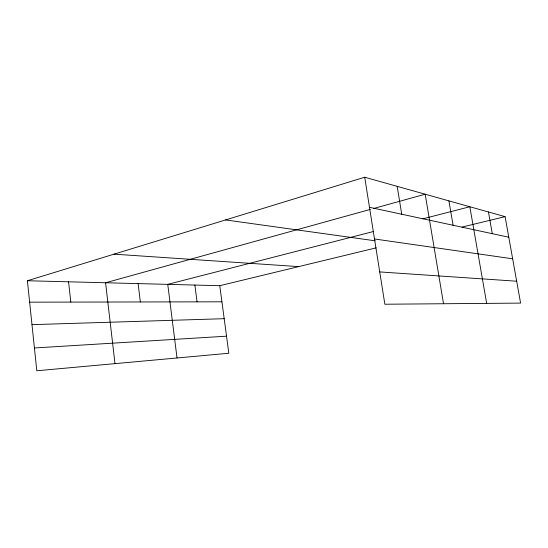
<?xml version="1.0" encoding="UTF-8"?>
<svg xmlns="http://www.w3.org/2000/svg" width="548" height="548" viewBox="0 0 548 548"><rect width="100%" height="100%" fill="white"/><g stroke="black" fill="none" stroke-linecap="round" stroke-linejoin="round"><path stroke-width="0.82" d="M27.4 280.747L219.775 285.7L228.817 353.255L36.805 370.77L27.4 280.747L364.708 177.23L505.092 216.652L520.6 303.099L384.854 304.229L364.708 177.23M370.318 209.411L105.579 282.761L114.998 363.632M373.592 208.507L425.18 194.211L443.538 303.736M373.592 231.482L167.757 284.357L177.025 357.974M422.871 218.823L469.835 206.754L486.672 303.38M219.775 285.7L376.175 247.854M462.053 227.071L505.092 216.652M34.421 347.973L226.53 336.184M31.983 324.649L224.194 318.696M29.64 302.167L221.933 301.811M379.73 271.924L516.675 281.213M114.039 254.162L298.639 266.616M225.591 219.926L375.209 240.812M374.503 238.976L512.654 258.814M369.482 207.308L508.784 237.222M488.446 211.98L492.282 233.681M448.901 200.876L453.08 225.262M397.177 186.347L401.732 214.234M194.876 285.056L197.061 301.859M138.117 283.597L140.343 301.962M68.562 281.809L70.808 302.092"/></g></svg>
